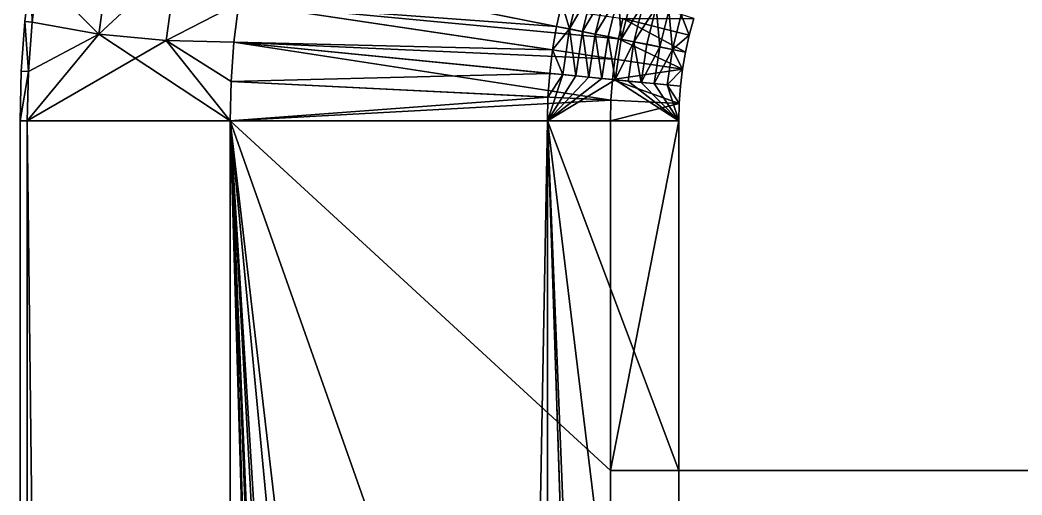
# Model space of a CAD drawing. Header units: metres. Extents: x -40.1 to 40.1, y -46.3 to 46.3.
# Drawn here: x -40.06 to -35.291, y 39.721 to 41.979 of the extents above; entities that cross this region are included whole.
import ezdxf

# ---------------------------------------------------------------- set-up
doc = ezdxf.new("R2010")
doc.units = ezdxf.units.M

msp = doc.modelspace()

# ---------------------------------------------------------------- linework, layer by layer
for points in [[(-39.6848, 41.9109), (-39.974, 42.2007), (-39.628, 42.3184), (-39.6848, 41.9109)], [(-39.6848, 41.9109), (-39.628, 42.3184), (-39.974, 42.2007), (-39.6848, 41.9109)], [(-39.6848, 41.9109), (-39.628, 42.3184), (-39.3115, 42.2592), (-39.6848, 41.9109)], [(-39.6848, 41.9109), (-39.3115, 42.2592), (-39.628, 42.3184), (-39.6848, 41.9109)], [(-39.6848, 41.9109), (-39.3115, 42.2592), (-39.3643, 41.8812), (-39.6848, 41.9109)], [(-39.6848, 41.9109), (-39.3643, 41.8812), (-39.3115, 42.2592), (-39.6848, 41.9109)], [(-39.3643, 41.8812), (-39.3115, 42.2592), (-39.0188, 42.059), (-39.3643, 41.8812)], [(-39.3643, 41.8812), (-39.0188, 42.059), (-39.3115, 42.2592), (-39.3643, 41.8812)], [(-40.0079, 42.2058), (-40.0368, 41.9715), (-40.0079, 42.2058), (-40.0079, 42.2058)], [(-40.0368, 41.9715), (-40.0368, 41.9715), (-40.0079, 42.2058), (-40.0368, 41.9715)], [(-40.0079, 42.2058), (-40.0027, 41.9681), (-40.0368, 41.9715), (-40.0079, 42.2058)], [(-40.0079, 42.2058), (-40.0368, 41.9715), (-40.0027, 41.9681), (-40.0079, 42.2058)], [(-39.974, 42.2007), (-40.0027, 41.9681), (-40.0079, 42.2058), (-39.974, 42.2007)], [(-39.974, 42.2007), (-40.0079, 42.2058), (-40.0027, 41.9681), (-39.974, 42.2007)], [(-37.2116, 41.8902), (-39.0188, 42.059), (-38.9868, 42.2433), (-37.2116, 41.8902)], [(-37.5058, 41.9487), (-38.9868, 42.2433), (-39.0188, 42.059), (-37.5058, 41.9487)], [(-37.1901, 41.986), (-37.2116, 41.8902), (-38.9868, 42.2433), (-37.1901, 41.986)], [(-37.4811, 42.0589), (-38.9868, 42.2433), (-37.5058, 41.9487), (-37.4811, 42.0589)], [(-39.6848, 41.9109), (-40.0027, 41.9681), (-39.974, 42.2007), (-39.6848, 41.9109)], [(-39.6848, 41.9109), (-39.974, 42.2007), (-40.0027, 41.9681), (-39.6848, 41.9109)], [(-37.4445, 41.9365), (-37.3912, 42.1495), (-37.4811, 42.0589), (-37.4445, 41.9365)], [(-37.4445, 41.9365), (-37.3313, 42.1314), (-37.3912, 42.1495), (-37.4445, 41.9365)], [(-37.4445, 41.9365), (-37.3832, 41.9243), (-37.3313, 42.1314), (-37.4445, 41.9365)], [(-37.3832, 41.9243), (-37.2715, 42.1132), (-37.3313, 42.1314), (-37.3832, 41.9243)], [(-37.3832, 41.9243), (-37.3219, 41.9121), (-37.2715, 42.1132), (-37.3832, 41.9243)], [(-37.3219, 41.9121), (-37.2117, 42.0951), (-37.2715, 42.1132), (-37.3219, 41.9121)], [(-37.3219, 41.9121), (-37.2606, 41.8999), (-37.2117, 42.0951), (-37.3219, 41.9121)], [(-37.2606, 41.8999), (-37.1993, 41.8877), (-37.2117, 42.0951), (-37.2606, 41.8999)], [(-37.2117, 42.0951), (-37.1993, 41.8877), (-37.1519, 42.0769), (-37.2117, 42.0951)], [(-37.1993, 41.8877), (-37.0921, 42.0588), (-37.1519, 42.0769), (-37.1993, 41.8877)], [(-39.3643, 41.8812), (-39.0188, 42.059), (-39.0417, 41.8734), (-39.3643, 41.8812)], [(-39.3643, 41.8812), (-39.0417, 41.8734), (-39.0188, 42.059), (-39.3643, 41.8812)], [(-37.2284, 41.7935), (-39.0417, 41.8734), (-39.0188, 42.059), (-37.2284, 41.7935)], [(-37.5251, 41.8375), (-39.0188, 42.059), (-39.0417, 41.8734), (-37.5251, 41.8375)], [(-37.2116, 41.8902), (-37.2284, 41.7935), (-39.0188, 42.059), (-37.2116, 41.8902)], [(-37.5058, 41.9487), (-39.0188, 42.059), (-37.5251, 41.8375), (-37.5058, 41.9487)], [(-37.4445, 41.9365), (-37.4811, 42.0589), (-37.5058, 41.9487), (-37.4445, 41.9365)], [(-37.1993, 41.8877), (-37.138, 41.8755), (-37.0921, 42.0588), (-37.1993, 41.8877)], [(-37.138, 41.8755), (-37.0323, 42.0407), (-37.0921, 42.0588), (-37.138, 41.8755)], [(-37.138, 41.8755), (-37.0767, 41.8634), (-37.0323, 42.0407), (-37.138, 41.8755)], [(-37.0767, 41.8634), (-37.0154, 41.8512), (-37.0323, 42.0407), (-37.0767, 41.8634)], [(-37.0323, 42.0407), (-37.0154, 41.8512), (-36.9725, 42.0225), (-37.0323, 42.0407)], [(-37.0154, 41.8512), (-36.9541, 41.839), (-36.9725, 42.0225), (-37.0154, 41.8512)], [(-36.9725, 42.0225), (-36.9541, 41.839), (-36.9127, 42.0044), (-36.9725, 42.0225)], [(-40.0542, 41.736), (-40.0542, 41.736), (-40.0368, 41.9715), (-40.0542, 41.736)], [(-40.0542, 41.736), (-40.0368, 41.9715), (-40.0368, 41.9715), (-40.0542, 41.736)], [(-40.0368, 41.9715), (-40.0199, 41.7343), (-40.0542, 41.736), (-40.0368, 41.9715)], [(-40.0368, 41.9715), (-40.0542, 41.736), (-40.0199, 41.7343), (-40.0368, 41.9715)], [(-40.0027, 41.9681), (-40.0199, 41.7343), (-40.0368, 41.9715), (-40.0027, 41.9681)], [(-40.0027, 41.9681), (-40.0368, 41.9715), (-40.0199, 41.7343), (-40.0027, 41.9681)], [(-39.6848, 41.9109), (-40.0199, 41.7343), (-40.0027, 41.9681), (-39.6848, 41.9109)], [(-39.6848, 41.9109), (-40.0027, 41.9681), (-40.0199, 41.7343), (-39.6848, 41.9109)], [(-37.2116, 41.8902), (-37.1901, 41.986), (-37.2116, 41.8902), (-37.2116, 41.8902)], [(-37.2116, 41.8902), (-37.1901, 41.986), (-37.1901, 41.986), (-37.2116, 41.8902)], [(-36.8928, 41.8268), (-37.2116, 41.8902), (-37.1901, 41.986), (-36.8928, 41.8268)], [(-36.8529, 41.9862), (-36.8748, 41.907), (-37.1901, 41.986), (-36.8529, 41.9862)], [(-36.8748, 41.907), (-36.8928, 41.8268), (-37.1901, 41.986), (-36.8748, 41.907)], [(-36.9541, 41.839), (-36.8748, 41.907), (-36.9127, 42.0044), (-36.9541, 41.839)], [(-36.9127, 42.0044), (-36.8748, 41.907), (-36.8529, 41.9862), (-36.9127, 42.0044)], [(-37.4445, 41.9365), (-37.5058, 41.9487), (-37.5251, 41.8375), (-37.4445, 41.9365)], [(-37.4767, 41.7193), (-37.4445, 41.9365), (-37.5251, 41.8375), (-37.4767, 41.7193)], [(-37.4767, 41.7193), (-37.4145, 41.7132), (-37.4445, 41.9365), (-37.4767, 41.7193)], [(-37.4445, 41.9365), (-37.4145, 41.7132), (-37.3832, 41.9243), (-37.4445, 41.9365)], [(-37.4145, 41.7132), (-37.3523, 41.7071), (-37.3832, 41.9243), (-37.4145, 41.7132)], [(-37.3832, 41.9243), (-37.3523, 41.7071), (-37.3219, 41.9121), (-37.3832, 41.9243)], [(-39.6848, 41.9109), (-39.06, 41.5), (-40.0257, 41.5), (-39.6848, 41.9109)], [(-39.6848, 41.9109), (-40.0257, 41.5), (-40.0199, 41.7343), (-39.6848, 41.9109)], [(-39.6848, 41.9109), (-40.0257, 41.5), (-39.3643, 41.8812), (-39.6848, 41.9109)], [(-39.6848, 41.9109), (-40.0199, 41.7343), (-40.0257, 41.5), (-39.6848, 41.9109)], [(-39.3643, 41.8812), (-40.0257, 41.5), (-39.06, 41.5), (-39.3643, 41.8812)], [(-39.6848, 41.9109), (-39.3643, 41.8812), (-39.06, 41.5), (-39.6848, 41.9109)], [(-39.3643, 41.8812), (-39.0417, 41.8734), (-39.0554, 41.6869), (-39.3643, 41.8812)], [(-39.3643, 41.8812), (-39.0554, 41.6869), (-39.06, 41.5), (-39.3643, 41.8812)], [(-39.3643, 41.8812), (-39.0554, 41.6869), (-39.0417, 41.8734), (-39.3643, 41.8812)], [(-39.3643, 41.8812), (-39.06, 41.5), (-39.0554, 41.6869), (-39.3643, 41.8812)], [(-37.2476, 41.5981), (-39.0554, 41.6869), (-39.0417, 41.8734), (-37.2476, 41.5981)], [(-37.5389, 41.7254), (-39.0417, 41.8734), (-39.0554, 41.6869), (-37.5389, 41.7254)], [(-37.2404, 41.696), (-37.2476, 41.5981), (-39.0417, 41.8734), (-37.2404, 41.696)], [(-37.2284, 41.7935), (-37.2404, 41.696), (-39.0417, 41.8734), (-37.2284, 41.7935)], [(-37.5251, 41.8375), (-39.0417, 41.8734), (-37.5389, 41.7254), (-37.5251, 41.8375)], [(-37.3523, 41.7071), (-37.2901, 41.7009), (-37.3219, 41.9121), (-37.3523, 41.7071)], [(-37.3219, 41.9121), (-37.2901, 41.7009), (-37.2606, 41.8999), (-37.3219, 41.9121)], [(-37.2901, 41.7009), (-37.2279, 41.6948), (-37.2606, 41.8999), (-37.2901, 41.7009)], [(-37.2606, 41.8999), (-37.2279, 41.6948), (-37.1993, 41.8877), (-37.2606, 41.8999)], [(-37.2284, 41.7935), (-37.2116, 41.8902), (-37.2284, 41.7935), (-37.2284, 41.7935)], [(-37.2284, 41.7935), (-37.2116, 41.8902), (-37.2116, 41.8902), (-37.2284, 41.7935)], [(-36.9069, 41.7458), (-37.2284, 41.7935), (-37.2116, 41.8902), (-36.9069, 41.7458)], [(-37.2279, 41.6948), (-37.138, 41.8755), (-37.1993, 41.8877), (-37.2279, 41.6948)], [(-37.2279, 41.6948), (-37.1657, 41.6887), (-37.138, 41.8755), (-37.2279, 41.6948)], [(-36.8928, 41.8268), (-36.9069, 41.7458), (-37.2116, 41.8902), (-36.8928, 41.8268)], [(-37.1657, 41.6887), (-37.1035, 41.6826), (-37.138, 41.8755), (-37.1657, 41.6887)], [(-37.138, 41.8755), (-37.1035, 41.6826), (-37.0767, 41.8634), (-37.138, 41.8755)], [(-36.9541, 41.839), (-36.8928, 41.8268), (-36.8748, 41.907), (-36.9541, 41.839)], [(-37.4767, 41.7193), (-37.5251, 41.8375), (-37.5389, 41.7254), (-37.4767, 41.7193)], [(-37.1035, 41.6826), (-37.0154, 41.8512), (-37.0767, 41.8634), (-37.1035, 41.6826)], [(-37.1035, 41.6826), (-37.0413, 41.6764), (-37.0154, 41.8512), (-37.1035, 41.6826)], [(-37.0413, 41.6764), (-36.9541, 41.839), (-37.0154, 41.8512), (-37.0413, 41.6764)], [(-37.0413, 41.6764), (-36.9791, 41.6703), (-36.9541, 41.839), (-37.0413, 41.6764)], [(-36.9791, 41.6703), (-36.9069, 41.7458), (-36.9541, 41.839), (-36.9791, 41.6703)], [(-36.9541, 41.839), (-36.9069, 41.7458), (-36.8928, 41.8268), (-36.9541, 41.839)], [(-37.2404, 41.696), (-37.2284, 41.7935), (-37.2404, 41.696), (-37.2404, 41.696)], [(-37.2404, 41.696), (-37.2284, 41.7935), (-37.2284, 41.7935), (-37.2404, 41.696)], [(-36.9069, 41.7458), (-37.2404, 41.696), (-37.2284, 41.7935), (-36.9069, 41.7458)], [(-40.0542, 41.736), (-40.06, 41.5), (-40.0542, 41.736), (-40.0542, 41.736)], [(-40.06, 41.5), (-40.06, 41.5), (-40.0542, 41.736), (-40.06, 41.5)], [(-40.0199, 41.7343), (-40.06, 41.5), (-40.0542, 41.736), (-40.0199, 41.7343)], [(-40.0199, 41.7343), (-40.0542, 41.736), (-40.06, 41.5), (-40.0199, 41.7343)], [(-40.0199, 41.7343), (-40.0257, 41.5), (-40.06, 41.5), (-40.0199, 41.7343)], [(-40.0199, 41.7343), (-40.06, 41.5), (-40.0257, 41.5), (-40.0199, 41.7343)], [(-36.9069, 41.7458), (-36.9169, 41.6642), (-37.2404, 41.696), (-36.9069, 41.7458)], [(-36.9791, 41.6703), (-36.9169, 41.6642), (-36.9069, 41.7458), (-36.9791, 41.6703)], [(-37.2476, 41.5981), (-39.06, 41.5), (-39.0554, 41.6869), (-37.2476, 41.5981)], [(-37.5472, 41.6129), (-39.0554, 41.6869), (-39.06, 41.5), (-37.5472, 41.6129)], [(-37.5389, 41.7254), (-39.0554, 41.6869), (-37.5472, 41.6129), (-37.5389, 41.7254)], [(-37.4767, 41.7193), (-37.55, 41.5), (-37.4145, 41.7132), (-37.4767, 41.7193)], [(-37.4767, 41.7193), (-37.5472, 41.6129), (-37.55, 41.5), (-37.4767, 41.7193)], [(-37.4145, 41.7132), (-37.55, 41.5), (-37.3523, 41.7071), (-37.4145, 41.7132)], [(-37.3523, 41.7071), (-37.55, 41.5), (-37.2901, 41.7009), (-37.3523, 41.7071)], [(-37.2901, 41.7009), (-37.55, 41.5), (-37.2279, 41.6948), (-37.2901, 41.7009)], [(-37.2279, 41.6948), (-37.55, 41.5), (-36.925, 41.5), (-37.2279, 41.6948)], [(-37.4767, 41.7193), (-37.5389, 41.7254), (-37.5472, 41.6129), (-37.4767, 41.7193)], [(-37.2476, 41.5981), (-37.2404, 41.696), (-37.2476, 41.5981), (-37.2476, 41.5981)], [(-37.2476, 41.5981), (-37.2404, 41.696), (-37.2404, 41.696), (-37.2476, 41.5981)], [(-36.923, 41.5822), (-37.2476, 41.5981), (-37.2404, 41.696), (-36.923, 41.5822)], [(-36.9169, 41.6642), (-36.923, 41.5822), (-37.2404, 41.696), (-36.9169, 41.6642)], [(-37.2279, 41.6948), (-36.925, 41.5), (-37.1657, 41.6887), (-37.2279, 41.6948)], [(-37.1657, 41.6887), (-36.925, 41.5), (-37.1035, 41.6826), (-37.1657, 41.6887)], [(-37.1035, 41.6826), (-36.925, 41.5), (-37.0413, 41.6764), (-37.1035, 41.6826)], [(-37.0413, 41.6764), (-36.925, 41.5), (-36.9791, 41.6703), (-37.0413, 41.6764)], [(-36.9791, 41.6703), (-36.923, 41.5822), (-36.9169, 41.6642), (-36.9791, 41.6703)], [(-36.9791, 41.6703), (-36.925, 41.5), (-36.923, 41.5822), (-36.9791, 41.6703)], [(-37.5472, 41.6129), (-39.06, 41.5), (-37.55, 41.5), (-37.5472, 41.6129)], [(-37.2476, 41.5981), (-37.25, 41.5), (-39.06, 41.5), (-37.2476, 41.5981)], [(-37.25, 41.5), (-37.2476, 41.5981), (-37.25, 41.5), (-37.25, 41.5)], [(-37.25, 41.5), (-37.2476, 41.5981), (-37.2476, 41.5981), (-37.25, 41.5)], [(-36.923, 41.5822), (-37.25, 41.5), (-37.2476, 41.5981), (-36.923, 41.5822)], [(-36.923, 41.5822), (-36.925, 41.5), (-37.25, 41.5), (-36.923, 41.5822)], [(-40.0257, 41.5), (-40.06, -41.5), (-40.06, 41.5), (-40.0257, 41.5)], [(-40.0257, 41.5), (-40.0257, -41.5), (-40.06, -41.5), (-40.0257, 41.5)], [(-40.06, -41.5), (-40.06, 41.5), (-40.06, 41.5), (-40.06, -41.5)], [(-40.06, -41.5), (-40.06, -41.5), (-40.06, 41.5), (-40.06, -41.5)], [(-40.0257, 41.5), (-40.06, -41.5), (-40.0257, -41.5), (-40.0257, 41.5)], [(-40.0257, 41.5), (-40.06, 41.5), (-40.06, -41.5), (-40.0257, 41.5)], [(-39.06, -41.5), (-40.0257, 41.5), (-39.06, 41.5), (-39.06, -41.5)], [(-40.0257, -41.5), (-40.0257, 41.5), (-39.06, -41.5), (-40.0257, -41.5)], [(-39.06, -41.5), (-39.06, 41.5), (-40.0257, 41.5), (-39.06, -41.5)], [(-40.0257, -41.5), (-39.06, -41.5), (-40.0257, 41.5), (-40.0257, -41.5)], [(-39.06, 41.5), (-37.25, 25.9808), (-37.25, 22.5167), (-39.06, 41.5)], [(-39.06, 41.5), (-37.25, 36.3731), (-37.25, 25.9808), (-39.06, 41.5)], [(-37.25, 39.8372), (-37.25, 36.3731), (-39.06, 41.5), (-37.25, 39.8372)], [(-37.25, 41.5), (-37.25, 39.8372), (-39.06, 41.5), (-37.25, 41.5)], [(-39.06, 41.5), (-37.25, -19.0526), (-39.06, -41.5), (-39.06, 41.5)], [(-39.06, 41.5), (-37.25, -15.5885), (-37.25, -19.0526), (-39.06, 41.5)], [(-39.06, 41.5), (-37.25, -5.1962), (-37.25, -15.5885), (-39.06, 41.5)], [(-39.06, 41.5), (-37.25, -1.7321), (-37.25, -5.1962), (-39.06, 41.5)], [(-39.06, 41.5), (-37.25, 8.6603), (-37.25, -1.7321), (-39.06, 41.5)], [(-39.06, 41.5), (-37.25, 12.1244), (-37.25, 8.6603), (-39.06, 41.5)], [(-39.06, 41.5), (-37.25, 22.5167), (-37.25, 12.1244), (-39.06, 41.5)], [(-37.55, 41.5), (-39.06, 41.5), (-39.06, -41.5), (-37.55, 41.5)], [(-37.55, 41.5), (-39.06, -41.5), (-37.55, -41.5), (-37.55, 41.5)], [(-37.55, 41.5), (-36.925, 39.8372), (-36.925, 41.5), (-37.55, 41.5)], [(-36.925, 36.3731), (-36.925, 39.8372), (-37.55, 41.5), (-36.925, 36.3731)], [(-36.925, 25.9808), (-36.925, 36.3731), (-37.55, 41.5), (-36.925, 25.9808)], [(-36.925, 22.5167), (-36.925, 25.9808), (-37.55, 41.5), (-36.925, 22.5167)], [(-37.55, -41.5), (-36.925, 22.5167), (-37.55, 41.5), (-37.55, -41.5)], [(-37.25, 39.8372), (-37.25, 41.5), (-37.25, 41.5), (-37.25, 39.8372)], [(-37.25, 39.8372), (-37.25, 41.5), (-37.25, 39.8372), (-37.25, 39.8372)], [(-36.925, 41.5), (-37.25, 39.8372), (-37.25, 41.5), (-36.925, 41.5)], [(-36.925, 41.5), (-36.925, 39.8372), (-37.25, 39.8372), (-36.925, 41.5)], [(-33, 39.8372), (-37.25, 36.3731), (-37.25, 39.8372), (-33, 39.8372)], [(-36.925, 39.8372), (-37.25, 39.8372), (-37.25, 39.8372), (-36.925, 39.8372)], [(-33, 39.8372), (-37.25, 39.8372), (-36.925, 39.8372), (-33, 39.8372)], [(-36.925, 36.3731), (-33, 39.8372), (-36.925, 39.8372), (-36.925, 36.3731)], [(-33, 39.8372), (-33, 39.8372), (-36.925, 39.8372), (-33, 39.8372)]]:
    msp.add_lwpolyline(points)

doc.saveas('drawing.dxf')
